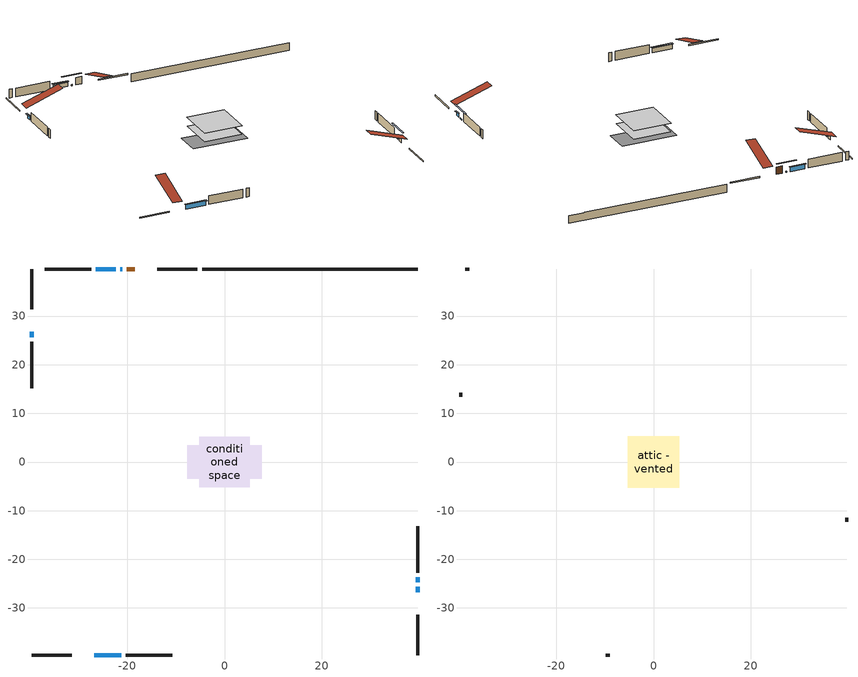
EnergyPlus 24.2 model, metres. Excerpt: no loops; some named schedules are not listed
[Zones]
conditioned space
 floor adiabatic (AdiabaticFloorConstruction): -5.15,-5.15 -5.15,5.15 5.15,5.15 5.15,-5.15 z0.69
 floor foundation (Slab1 construction): -7.61,-3.46 -7.61,3.46 7.61,3.46 7.61,-3.46 z-1.52
 wall outside (RimJoist1 construction): -5.55,39.68 -13.86,39.68 / -39.68,-39.68 -31.37,-39.68 / -39.68,39.68 -39.68,31.37 / 39.68,-39.68 39.68,-31.37 z0.69:0.99
 wall outside (AdiabaticWallConstruction 1): -18.42,39.68 -20.13,39.68 z0.69:2.72
 wall outside (AdiabaticWallConstruction): 39.68,-26.81 39.68,-25.63 / -39.68,26.81 -39.68,25.63 z0.69:1.73; 39.68,-24.7 39.68,-23.68 / -21.05,39.68 -21.4,39.68 z0.69:0.99; -22.32,39.68 -26.51,39.68 z0.69:1.91; -26.81,-39.68 -21.2,-39.68 z0.69:1.92
 wall outside (Wall1 construction): -27.43,39.68 -36.94,39.68 / -20.27,-39.68 -10.77,-39.68 / -39.68,24.7 -39.68,15.19 / 39.68,-22.75 39.68,-13.25 z0.69:3.13
 wall foundation (FoundationWall1 construction): -4.62,39.68,-1.52 -4.62,39.68,0.69 35.25,39.68,0.69 35.25,39.68,0.6 39.68,39.68,0.6 39.68,39.68,-1.52
 window (WindowConstruction): 39.68,-26.81 39.68,-25.63 z0.69:1.73
 window (WindowConstruction 4): 39.68,-24.7 39.68,-23.68 z0.69:0.99
 window (WindowConstruction 5): -21.06,39.68 -21.4,39.68 z0.69:0.99
 window (WindowConstruction 1): -22.32,39.68 -26.5,39.68 z0.69:1.91
 window (WindowConstruction 2): -26.81,-39.68 -21.2,-39.68 z0.69:1.92
 window (WindowConstruction 3): -39.68,26.81 -39.68,25.63 z0.69:1.73
 door (Door): -18.42,39.68 -20.13,39.68 z0.69:2.72
 ceiling adiabatic (AdiabaticFloorConstruction): 5.15,-5.15 5.15,5.15 -5.15,5.15 -5.15,-5.15 z0.69
attic - vented
 floor to conditioned space (Floor1 construction Reversed): -5.27,-5.27 -5.27,5.27 5.27,5.27 5.27,-5.27 z3.13
 wall outside (Wall2 construction): -37.87,39.68 -38.75,39.68 / -9.84,-39.68 -8.96,-39.68 / -39.68,14.27 -39.68,13.38 / 39.68,-12.32 39.68,-11.44 z0.69:3.13
 roof outside (Roof1 construction): -17.49,39.68,3.13 -17.49,29.41,6.55 -14.79,29.41,6.55 -14.79,39.68,3.13; -27.74,-39.68,3.13 -27.74,-29.41,6.55 -30.44,-29.41,6.55 -30.44,-39.68,3.13; -39.68,27.74,3.13 -29.41,27.74,6.55 -29.41,30.44,6.55 -39.68,30.44,3.13; 39.68,-27.74,3.13 29.41,-27.74,6.55 29.41,-30.44,6.55 39.68,-30.44,3.13
shading: 39.68,-25.43 39.68,-27.01 40.09,-27.01 40.09,-25.43 z1.93; 39.68,-21.04 39.68,-27.34 40.09,-27.34 40.09,-21.04 z3.63; -24.04,39.68 -18.42,39.68 -18.42,40.09 -24.04,40.09 z3.63; -26.71,39.68 -22.12,39.68 -22.12,40.09 -26.71,40.09 z2.11; -21,-39.68 -27.01,-39.68 -27.01,-40.09 -21,-40.09 z2.12; -39.68,25.43 -39.68,27.01 -40.09,27.01 -40.09,25.43 z1.93
[Building]
Building 1: Terrain=Suburbs
[Site:Location]
Winnipeg Intl AP_MB: Latitude {deg}=49.91; Longitude {deg}=-97.24; Time Zone {hr}=-6; Elevation {m}=239; Keep Site Location Information=Yes
[Site:GroundTemperature:Shallow]
-2.46526, -5.11642, -5.32873, -4.07063, 0.979979, 6.00706, 10.3653, 13.1261, 13.3606, 11.1152, 6.8681, 1.99523
[Site:WaterMainsTemperature]
Calculation Method=Schedule; Temperature Schedule=mains temperature schedule
[Material] Roughness=Rough; Thermal Absorptance=0.9
Name | Thickness {m} | Conductivity {W/m-K} | Density {kg/m3} | Specific Heat {J/kg-K} | Solar Absorptance | Visible Absorptance
asphalt or fiberglass shingles | 0.00635 | 0.162714 | 1121.4 | 1465.45 | 0.84 | 0.84
ceiling loosefill ins | 0.254 | 0.0480833 | 16.02 | 1046.75 | 0.7 | 0.7
ceiling stud and cavity | 0.1397 | 0.198839 | 65.682 | 1177.47 | 0.7 | 0.7
concrete 4.0 in. | 0.1016 | 1.803125 | 2242.8 | 837.4 | 0.7 | 0.7
concrete 8.0 in. | 0.2032 | 1.803125 | 2242.8 | 837.4 | 0.7 | 0.7
door material | 0.04445 | 0.188738 | 512.64 | 1214.23 | 0.7 | 0.7
exterior vertical ins | 0.00397835 | 0.029427 | 32.04 | 1214.23 | 0.7 | 0.7
floor covering | 0.0127 | 0.0433444 | 54.468 | 1339.84 | 0.6 | 0.6
floor rigid ins; wall rigid ins | 0.512978 | 0.029427 | 32.04 | 1214.23 | 0.7 | 0.7
floor stud and cavity | 0.1397 | 1.75129 | 37.0049 | 1207.88 | 0.7 | 0.7
furniture material conditioned space 1 | 0.1524 | 0.115458 | 640.8 | 1214.23 | 0.6 | 0.6
gypsum board | 0.0127 | 0.160291 | 801 | 837.4 | 0.6 | 0.6
gypsum board 1 | 0.0127 | 0.160291 | 801 | 837.4 | 0.7 | 0.7
osb sheathing 0.5 in. | 0.0127 | 0.115458 | 512.64 | 1214.23 | 0.7 | 0.7
osb sheathing 0.75 in. | 0.01905 | 0.115458 | 512.64 | 1214.23 | 0.7 | 0.7
osb sheathing 2.0 in. | 0.0508 | 0.115458 | 512.64 | 1214.23 | 0.7 | 0.7
rim joist stud and cavity | 0.0508 | 0.0448274 | 125.044 | 1163.47 | 0.6 | 0.6
wall stud and cavity | 0.1397 | 0.300532 | 139.0536 | 1170.24 | 0.7 | 0.7
wall stud and cavity 1 | 0.0889 | 6.1454 | 50.32683 | 1063.81 | 0.6 | 0.6
wall stud and cavity 2 | 0.0889 | 0.380278 | 52.3479 | 1209.89 | 0.7 | 0.7
wall stud and cavity 3 | 0.0889 | 0.391764 | 83.0341 | 1211.67 | 0.7 | 0.7
wood siding | 0.0254 | 0.102417 | 544.68 | 1172.36 | 0.4 | 0.4
wood siding 1 | 0.00254 | 0.102417 | 544.68 | 1172.36 | 0.4 | 0.4
wood siding 2; wood siding 3; wood siding 4 | 0.0254 | 0.102417 | 544.68 | 1172.36 | 0.7 | 0.7
[WindowMaterial:SimpleGlazingSystem]
Name | U-Factor {W/m2-K} | Solar Heat Gain Coefficient
WindowMaterial | 1.82491 | 0.55
WindowMaterial 1 | 1.7721 | 0.57
WindowMaterial 2 | 1.7704 | 0.57
WindowMaterial 3 | 5.68481 | 0.74
WindowMaterial 4 | 3.24952 | 0.43
WindowMaterial 5 | 3.26144 | 0.43
[Construction]
AdiabaticFloorConstruction: floor stud and cavity, floor rigid ins, osb sheathing 0.75 in., floor covering
AdiabaticWallConstruction: wood siding 3, wall rigid ins, wall stud and cavity 2, gypsum board
AdiabaticWallConstruction 1: wood siding 4, wall rigid ins, wall stud and cavity 2, gypsum board
Door: door material
Floor1 construction Reversed: gypsum board, ceiling stud and cavity, ceiling loosefill ins
FoundationWall1 construction: concrete 8.0 in., gypsum board 1
furniture construction conditioned space 1: furniture material conditioned space 1
PartitionWallConstruction: gypsum board, wall stud and cavity 3, gypsum board
RimJoist1 construction: wood siding 2, osb sheathing 2.0 in., rim joist stud and cavity
Roof1 construction: asphalt or fiberglass shingles
Slab1 construction: concrete 4.0 in.
Wall1 construction: wood siding, osb sheathing 0.5 in., wall stud and cavity, gypsum board
Wall2 construction: wood siding 1, wall stud and cavity 1
WindowConstruction: WindowMaterial
WindowConstruction 1: WindowMaterial 1
WindowConstruction 2: WindowMaterial 2
WindowConstruction 3: WindowMaterial 3
WindowConstruction 4: WindowMaterial 4
WindowConstruction 5: WindowMaterial 5
[Zone] Multiplier=1; Part of Total Floor Area=Yes
Name | Volume {m3}
attic - vented | 61.7608
conditioned space | 528.3
[Space]
Name | Zone | Volume {m3}
attic - vented 1 | attic - vented | 61.7608
conditioned space 1 | conditioned space | 528.3
[ZoneInfiltration:EffectiveLeakageArea]
infil attic - vented 1: Zone or Space=attic - vented 1; Schedule=Always On Discrete; Effective Air Leakage Area {cm2}=3705; Stack Coefficient=0.000407584; Wind Coefficient=1.36405e-05
[ZoneMixing]
whole house fan mix: Zone or Space=attic - vented; Schedule=Always On Continuous; Design Flow Rate Calculation Method=Flow/Zone; Design Flow Rate {m3/s}=0; Source Zone or Space=conditioned space
[SurfaceProperty:ExposedFoundationPerimeter]
Slab1: Exposed Perimeter Calculation Method=TotalExposedPerimeter; Total Exposed Perimeter {m}=44.299
[InternalMass] Zone or ZoneList=conditioned space; Space or SpaceList=conditioned space 1
Name | Construction | Surface Area {m2}
furniture mass conditioned space 1 | furniture construction conditioned space 1 | 84.56
partition wall mass | PartitionWallConstruction | 211.4
[Lights]
interior lighting: Zone or ZoneList or Space or SpaceList=conditioned space 1; Schedule=interior lighting schedule; Design Level Calculation Method=LightingLevel; Lighting Level {W}=343.2; Return Air Fraction=0; Fraction Radiant=0.6; Fraction Visible=0.2; Fraction Replaceable=1
[People]
occupants: Zone or ZoneList or Space or SpaceList=conditioned space 1; Number of People Schedule=occupants schedule; Number of People Calculation Method=People; Number of People=3; Fraction Radiant=0.314171; Sensible Heat Fraction=0.56303; Activity Level Schedule=occupants activity schedule; Carbon Dioxide Generation Rate {m3/s-W}=0; Enable ASHRAE 55 Comfort Warnings=No; Mean Radiant Temperature Calculation Type=EnclosureAveraged
[ElectricEquipment] Zone or ZoneList or Space or SpaceList=conditioned space 1; Design Level Calculation Method=EquipmentLevel
Name | Schedule | Design Level {W} | Fraction Latent | Fraction Radiant | Fraction Lost
clothes dryer | clothes dryer schedule | 140.772 | 0.015 | 0.081 | 0.85
clothes washer | clothes washer schedule | 32.1985 | 0.03 | 0.162 | 0.7
cooking range | cooking range schedule | 215.147 | 0.08 | 0.432 | 0.2
dishwasher | dishwasher schedule | 66.8632 | 0.3 | 0.18 | 0.4
fridge | fridge schedule | 72.9452 | 0 | 0.6 | 0
mech vent house fan | mech vent house fan schedule | 10 | 0 | 0 | 1
mech vent house fan cfis | mech vent house fan cfis schedule | 0 | 0 | 0 | 0
misc plug loads | misc plug loads schedule | 494.7 | 0.045 | 0.513 | 0.1
whole house fan | Always On Discrete | 0 | 0 | 0 | 1
[OtherEquipment] Zone or ZoneList or Space or SpaceList=conditioned space 1; Design Level Calculation Method=EquipmentLevel
Name | Fuel Type | Schedule | Design Level {W} | Fraction Latent | Fraction Radiant | Fraction Lost
clothes dryer 1 | Electricity | clothes dryer schedule | 0 | 0.015 | 0.081 | 0.85
cooking range 1 | Electricity | cooking range schedule | 0 | 0.08 | 0.432 | 0.2
general water use latent | None | general water use schedule | 62.594 | 1 | 0 | 0
general water use sensible | None | general water use schedule | -61.6891 | 0 | 0.6 | 0
mech vent house fan latent load | None | Always On Discrete | 0 | 1 | 0 | 0
mech vent house fan sensible load | None | Always On Discrete | 0 | 0 | 0 | 0
water heater energy adjustment1 | NaturalGas | Always On Discrete | 0.01 | 0 | 0 | 1
[ZoneInfiltration:DesignFlowRate] Zone or ZoneList or Space or SpaceList=conditioned space 1; Schedule=Always On Discrete; Design Flow Rate Calculation Method=Flow/Zone; Design Flow Rate {m3/s}=0
infil flow; natural vent flow; whole house fan flow
[AvailabilityManager:Scheduled]
central ac and furnace airloop Availability Manager: Schedule=Always On Discrete
[Foundation:Kiva]
Foundation Kiva 1: Initial Indoor Air Temperature {C}=21; Wall Height Above Grade {m}=0.690006; Wall Depth Below Slab {m}=0.2032; Custom Block Material Name 1=exterior vertical ins; Custom Block Depth 1 {m}=2.21001; Custom Block X Position 1 {m}=0.2159; Custom Block Z Position 1 {m}=0
[Foundation:Kiva:Settings]
Soil Conductivity {W/m-K}=0.849921; Soil Density {kg/m3}=1842.3; Soil Specific Heat {J/kg-K}=418.7; Ground Solar Absorptivity=0.9; Ground Thermal Absorptivity=0.9; Ground Surface Roughness {m}=0.03; Far-Field Width {m}=40; Deep-Ground Boundary Condition=ZeroFlux; Deep-Ground Depth {m}=40; Minimum Cell Dimension {m}=0.2; Maximum Cell Growth Coefficient=3; Simulation Timestep=Timestep
[Exterior:Lights]
exterior lighting: Schedule=exterior lighting schedule; Design Level {W}=75.6
[EnergyManagementSystem:GlobalVariable]
central_ac_and_furnace_airloop_Fan_RTF
infil_program_Qfan
infil_program_Qinf
natural_vent_program_Qnv
natural_vent_program_Qwhf
[EnergyManagementSystem:Sensor]
Name | Output:Variable or Output:Meter Index Key | Output:Variable or Output:Meter
airflow_gain | infil flow | Infiltration Sensible Heat Gain Energy
airflow_gain_1 | natural vent flow | Infiltration Sensible Heat Gain Energy
airflow_gain_2 | whole house fan flow | Infiltration Sensible Heat Gain Energy
airflow_loss | infil flow | Infiltration Sensible Heat Loss Energy
airflow_loss_1 | natural vent flow | Infiltration Sensible Heat Loss Energy
airflow_loss_2 | whole house fan flow | Infiltration Sensible Heat Loss Energy
clg_load_cond |  | Cooling:EnergyTransfer:Zone:CONDITIONED SPACE
clg_sp_s; clg_sp_s_1 | cooling setpoint | Schedule Value
clothes_dryer_exhaust_0_sch_s | clothes dryer exhaust 0 schedule | Schedule Value
cool_season | cooling season schedule | Schedule Value
htg_load_cond |  | Heating:EnergyTransfer:Zone:CONDITIONED SPACE
htg_sp_s; htg_sp_s_1 | heating setpoint | Schedule Value
ig_ee_conv | clothes dryer | Electric Equipment Convective Heating Energy
ig_ee_conv_2 | cooking range | Electric Equipment Convective Heating Energy
ig_ee_conv_4 | fridge | Electric Equipment Convective Heating Energy
ig_ee_conv_5 | misc plug loads | Electric Equipment Convective Heating Energy
ig_ee_conv_6 | whole house fan | Electric Equipment Convective Heating Energy
ig_ee_rad | clothes dryer | Electric Equipment Radiant Heating Energy
ig_ee_rad_2 | cooking range | Electric Equipment Radiant Heating Energy
ig_ee_rad_4 | fridge | Electric Equipment Radiant Heating Energy
ig_ee_rad_5 | misc plug loads | Electric Equipment Radiant Heating Energy
ig_ee_rad_6 | whole house fan | Electric Equipment Radiant Heating Energy
ig_lgt_conv | interior lighting | Lights Convective Heating Energy
ig_lgt_rad | interior lighting | Lights Radiant Heating Energy
ig_lgt_vis | interior lighting | Lights Visible Radiation Heating Energy
ig_oe_conv | clothes dryer 1 | Other Equipment Convective Heating Energy
ig_oe_conv_1 | cooking range 1 | Other Equipment Convective Heating Energy
ig_oe_conv_2 | general water use latent | Other Equipment Convective Heating Energy
ig_oe_conv_3 | general water use sensible | Other Equipment Convective Heating Energy
ig_oe_conv_4 | water heater energy adjustment1 | Other Equipment Convective Heating Energy
ig_oe_rad | clothes dryer 1 | Other Equipment Radiant Heating Energy
ig_oe_rad_1 | cooking range 1 | Other Equipment Radiant Heating Energy
ig_oe_rad_2 | general water use latent | Other Equipment Radiant Heating Energy
ig_oe_rad_3 | general water use sensible | Other Equipment Radiant Heating Energy
ig_oe_rad_4 | water heater energy adjustment1 | Other Equipment Radiant Heating Energy
ig_ppl_conv | occupants | People Convective Heating Energy
ig_ppl_rad | occupants | People Radiant Heating Energy
im_conv | furniture mass conditioned space 1 | Surface Inside Face Convection Heat Gain Energy
im_conv_1 | partition wall mass | Surface Inside Face Convection Heat Gain Energy
im_ig | furniture mass conditioned space 1 | Surface Inside Face Internal Gains Radiation Heat Gain Energy
im_ig_1 | partition wall mass | Surface Inside Face Internal Gains Radiation Heat Gain Energy
im_lgt | furniture mass conditioned space 1 | Surface Inside Face Lights Radiation Heat Gain Energy
im_lgt_1 | partition wall mass | Surface Inside Face Lights Radiation Heat Gain Energy
im_sol | furniture mass conditioned space 1 | Surface Inside Face Solar Radiation Heat Gain Energy
im_sol_1 | partition wall mass | Surface Inside Face Solar Radiation Heat Gain Energy
im_surf | furniture mass conditioned space 1 | Surface Inside Face Net Surface Thermal Radiation Heat Gain Energy
im_surf_1 | partition wall mass | Surface Inside Face Net Surface Thermal Radiation Heat Gain Energy
mv_conv | mech vent house fan | Electric Equipment Convective Heating Energy
mv_conv_1 | mech vent house fan cfis | Electric Equipment Convective Heating Energy
mv_conv_2 | mech vent house fan latent load | Other Equipment Convective Heating Energy
mv_conv_3 | mech vent house fan sensible load | Other Equipment Convective Heating Energy
mv_rad | mech vent house fan | Electric Equipment Radiant Heating Energy
mv_rad_1 | mech vent house fan cfis | Electric Equipment Radiant Heating Energy
mv_rad_2 | mech vent house fan latent load | Other Equipment Radiant Heating Energy
mv_rad_3 | mech vent house fan sensible load | Other Equipment Radiant Heating Energy
natural_vent_s | natural vent schedule | Schedule Value
out_pb_s |  | Site Outdoor Air Barometric Pressure
out_wt_s |  | Site Outdoor Air Humidity Ratio
site_vw_s |  | Site Wind Speed
ss_back_out | Window1 | Surface Window Shortwave from Zone Back Out Window Heat Transfer Rate
ss_back_out_1 | Window10 | Surface Window Shortwave from Zone Back Out Window Heat Transfer Rate
ss_back_out_2 | Window13 | Surface Window Shortwave from Zone Back Out Window Heat Transfer Rate
ss_back_out_3 | Window2 | Surface Window Shortwave from Zone Back Out Window Heat Transfer Rate
ss_back_out_4 | Window5 | Surface Window Shortwave from Zone Back Out Window Heat Transfer Rate
ss_back_out_5 | Window9 | Surface Window Shortwave from Zone Back Out Window Heat Transfer Rate
ss_conv | Door1 | Surface Inside Face Convection Heat Gain Energy
ss_conv_1 | Window1 | Surface Inside Face Convection Heat Gain Energy
ss_conv_2 | Window10 | Surface Inside Face Convection Heat Gain Energy
ss_conv_3 | Window13 | Surface Inside Face Convection Heat Gain Energy
ss_conv_4 | Window2 | Surface Inside Face Convection Heat Gain Energy
ss_conv_5 | Window5 | Surface Inside Face Convection Heat Gain Energy
ss_conv_6 | Window9 | Surface Inside Face Convection Heat Gain Energy
ss_ig | Door1 | Surface Inside Face Internal Gains Radiation Heat Gain Energy
ss_ig_1 | Window1 | Surface Inside Face Internal Gains Radiation Heat Gain Energy
ss_ig_2 | Window10 | Surface Inside Face Internal Gains Radiation Heat Gain Energy
ss_ig_3 | Window13 | Surface Inside Face Internal Gains Radiation Heat Gain Energy
ss_ig_4 | Window2 | Surface Inside Face Internal Gains Radiation Heat Gain Energy
ss_ig_5 | Window5 | Surface Inside Face Internal Gains Radiation Heat Gain Energy
ss_ig_6 | Window9 | Surface Inside Face Internal Gains Radiation Heat Gain Energy
ss_lgt | Door1 | Surface Inside Face Lights Radiation Heat Gain Energy
ss_sol | Door1 | Surface Inside Face Solar Radiation Heat Gain Energy
ss_surf | Door1 | Surface Inside Face Net Surface Thermal Radiation Heat Gain Energy
ss_surf_1 | Window1 | Surface Inside Face Net Surface Thermal Radiation Heat Gain Energy
ss_surf_2 | Window10 | Surface Inside Face Net Surface Thermal Radiation Heat Gain Energy
ss_surf_3 | Window13 | Surface Inside Face Net Surface Thermal Radiation Heat Gain Energy
ss_surf_4 | Window2 | Surface Inside Face Net Surface Thermal Radiation Heat Gain Energy
ss_surf_5 | Window5 | Surface Inside Face Net Surface Thermal Radiation Heat Gain Energy
ss_surf_6 | Window9 | Surface Inside Face Net Surface Thermal Radiation Heat Gain Energy
ss_trans_in | Window1 | Surface Window Transmitted Solar Radiation Rate
ss_trans_in_1 | Window10 | Surface Window Transmitted Solar Radiation Rate
ss_trans_in_2 | Window13 | Surface Window Transmitted Solar Radiation Rate
ss_trans_in_3 | Window2 | Surface Window Transmitted Solar Radiation Rate
ss_trans_in_4 | Window5 | Surface Window Transmitted Solar Radiation Rate
ss_trans_in_5 | Window9 | Surface Window Transmitted Solar Radiation Rate
ss_trans_out | Window1 | Surface Inside Face Initial Transmitted Diffuse Transmitted Out Window Solar Radiation Rate
ss_trans_out_1 | Window10 | Surface Inside Face Initial Transmitted Diffuse Transmitted Out Window Solar Radiation Rate
ss_trans_out_2 | Window13 | Surface Inside Face Initial Transmitted Diffuse Transmitted Out Window Solar Radiation Rate
ss_trans_out_3 | Window2 | Surface Inside Face Initial Transmitted Diffuse Transmitted Out Window Solar Radiation Rate
ss_trans_out_4 | Window5 | Surface Inside Face Initial Transmitted Diffuse Transmitted Out Window Solar Radiation Rate
ss_trans_out_5 | Window9 | Surface Inside Face Initial Transmitted Diffuse Transmitted Out Window Solar Radiation Rate
s_conv | Floor1 | Surface Inside Face Convection Heat Gain Energy
s_conv_1 | FoundationWall1 | Surface Inside Face Convection Heat Gain Energy
s_conv_10 | Wall1:180 | Surface Inside Face Convection Heat Gain Energy
s_conv_11 | Wall1:270 | Surface Inside Face Convection Heat Gain Energy
s_conv_12 | Wall1:90 | Surface Inside Face Convection Heat Gain Energy
s_conv_2 | inferred conditioned ceiling | Surface Inside Face Convection Heat Gain Energy
s_conv_3 | inferred conditioned floor | Surface Inside Face Convection Heat Gain Energy
s_conv_4 | RimJoist1:0 | Surface Inside Face Convection Heat Gain Energy
s_conv_5 | RimJoist1:180 | Surface Inside Face Convection Heat Gain Energy
s_conv_6 | RimJoist1:270 | Surface Inside Face Convection Heat Gain Energy
s_conv_7 | RimJoist1:90 | Surface Inside Face Convection Heat Gain Energy
s_conv_8 | Slab1 | Surface Inside Face Convection Heat Gain Energy
s_conv_9 | Wall1:0 | Surface Inside Face Convection Heat Gain Energy
s_ig | Floor1 | Surface Inside Face Internal Gains Radiation Heat Gain Energy
s_ig_1 | FoundationWall1 | Surface Inside Face Internal Gains Radiation Heat Gain Energy
s_ig_10 | Wall1:180 | Surface Inside Face Internal Gains Radiation Heat Gain Energy
s_ig_11 | Wall1:270 | Surface Inside Face Internal Gains Radiation Heat Gain Energy
s_ig_12 | Wall1:90 | Surface Inside Face Internal Gains Radiation Heat Gain Energy
s_ig_2 | inferred conditioned ceiling | Surface Inside Face Internal Gains Radiation Heat Gain Energy
s_ig_3 | inferred conditioned floor | Surface Inside Face Internal Gains Radiation Heat Gain Energy
s_ig_4 | RimJoist1:0 | Surface Inside Face Internal Gains Radiation Heat Gain Energy
s_ig_5 | RimJoist1:180 | Surface Inside Face Internal Gains Radiation Heat Gain Energy
s_ig_6 | RimJoist1:270 | Surface Inside Face Internal Gains Radiation Heat Gain Energy
s_ig_7 | RimJoist1:90 | Surface Inside Face Internal Gains Radiation Heat Gain Energy
s_ig_8 | Slab1 | Surface Inside Face Internal Gains Radiation Heat Gain Energy
s_ig_9 | Wall1:0 | Surface Inside Face Internal Gains Radiation Heat Gain Energy
s_lgt | Floor1 | Surface Inside Face Lights Radiation Heat Gain Energy
s_lgt_1 | FoundationWall1 | Surface Inside Face Lights Radiation Heat Gain Energy
s_lgt_10 | Wall1:180 | Surface Inside Face Lights Radiation Heat Gain Energy
s_lgt_11 | Wall1:270 | Surface Inside Face Lights Radiation Heat Gain Energy
s_lgt_12 | Wall1:90 | Surface Inside Face Lights Radiation Heat Gain Energy
s_lgt_2 | inferred conditioned ceiling | Surface Inside Face Lights Radiation Heat Gain Energy
s_lgt_3 | inferred conditioned floor | Surface Inside Face Lights Radiation Heat Gain Energy
s_lgt_4 | RimJoist1:0 | Surface Inside Face Lights Radiation Heat Gain Energy
s_lgt_5 | RimJoist1:180 | Surface Inside Face Lights Radiation Heat Gain Energy
s_lgt_6 | RimJoist1:270 | Surface Inside Face Lights Radiation Heat Gain Energy
s_lgt_7 | RimJoist1:90 | Surface Inside Face Lights Radiation Heat Gain Energy
s_lgt_8 | Slab1 | Surface Inside Face Lights Radiation Heat Gain Energy
s_lgt_9 | Wall1:0 | Surface Inside Face Lights Radiation Heat Gain Energy
s_sol | Floor1 | Surface Inside Face Solar Radiation Heat Gain Energy
s_sol_1 | FoundationWall1 | Surface Inside Face Solar Radiation Heat Gain Energy
s_sol_10 | Wall1:180 | Surface Inside Face Solar Radiation Heat Gain Energy
s_sol_11 | Wall1:270 | Surface Inside Face Solar Radiation Heat Gain Energy
s_sol_12 | Wall1:90 | Surface Inside Face Solar Radiation Heat Gain Energy
s_sol_2 | inferred conditioned ceiling | Surface Inside Face Solar Radiation Heat Gain Energy
s_sol_3 | inferred conditioned floor | Surface Inside Face Solar Radiation Heat Gain Energy
s_sol_4 | RimJoist1:0 | Surface Inside Face Solar Radiation Heat Gain Energy
s_sol_5 | RimJoist1:180 | Surface Inside Face Solar Radiation Heat Gain Energy
s_sol_6 | RimJoist1:270 | Surface Inside Face Solar Radiation Heat Gain Energy
s_sol_7 | RimJoist1:90 | Surface Inside Face Solar Radiation Heat Gain Energy
s_sol_8 | Slab1 | Surface Inside Face Solar Radiation Heat Gain Energy
s_sol_9 | Wall1:0 | Surface Inside Face Solar Radiation Heat Gain Energy
s_surf | Floor1 | Surface Inside Face Net Surface Thermal Radiation Heat Gain Energy
s_surf_1 | FoundationWall1 | Surface Inside Face Net Surface Thermal Radiation Heat Gain Energy
s_surf_10 | Wall1:180 | Surface Inside Face Net Surface Thermal Radiation Heat Gain Energy
s_surf_11 | Wall1:270 | Surface Inside Face Net Surface Thermal Radiation Heat Gain Energy
s_surf_12 | Wall1:90 | Surface Inside Face Net Surface Thermal Radiation Heat Gain Energy
s_surf_2 | inferred conditioned ceiling | Surface Inside Face Net Surface Thermal Radiation Heat Gain Energy
s_surf_3 | inferred conditioned floor | Surface Inside Face Net Surface Thermal Radiation Heat Gain Energy
s_surf_4 | RimJoist1:0 | Surface Inside Face Net Surface Thermal Radiation Heat Gain Energy
s_surf_5 | RimJoist1:180 | Surface Inside Face Net Surface Thermal Radiation Heat Gain Energy
s_surf_6 | RimJoist1:270 | Surface Inside Face Net Surface Thermal Radiation Heat Gain Energy
s_surf_7 | RimJoist1:90 | Surface Inside Face Net Surface Thermal Radiation Heat Gain Energy
s_surf_8 | Slab1 | Surface Inside Face Net Surface Thermal Radiation Heat Gain Energy
s_surf_9 | Wall1:0 | Surface Inside Face Net Surface Thermal Radiation Heat Gain Energy
[EnergyManagementSystem:Actuator]
Name | Actuated Component Unique | Actuated Component Type | Actuated Component Control Type
fridge_schedule_act | fridge schedule | Schedule:Constant | Schedule Value
infil_flow_act | infil flow | Zone Infiltration | Air Exchange Flow Rate
mech_vent_house_fan_cfis_act | mech vent house fan cfis | ElectricEquipment | Electricity Rate
mech_vent_house_fan_latent_load_act | mech vent house fan latent load | OtherEquipment | Power Level
mech_vent_house_fan_sensible_load_act | mech vent house fan sensible load | OtherEquipment | Power Level
natural_vent_flow_act | natural vent flow | Zone Infiltration | Air Exchange Flow Rate
water_heater_ec_adj_act | water heater energy adjustment1 | OtherEquipment | Power Level
